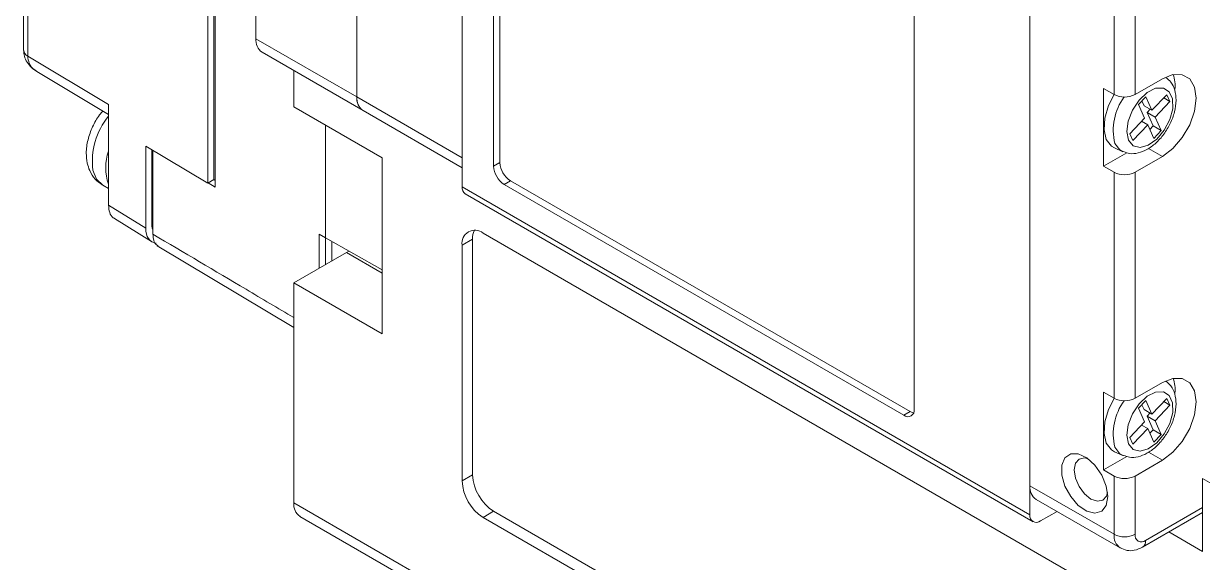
# Paper-space layout '시트1-ENG' of a CAD drawing. Header units: inches. Extents: x 0.2 to 16.3, y 0.2 to 11.5.
# Drawn here: x 11.753 to 12.534, y 9.923 to 10.28 of the extents above; entities that cross this region are included whole.
import ezdxf

# ---------------------------------------------------------------- set-up
doc = ezdxf.new("R2010")
doc.units = ezdxf.units.IN
doc.header["$MEASUREMENT"] = 0

psp = doc.layouts.new('시트1-ENG')

# ---------------------------------------------------------------- linework, layer by layer
at = {"color": 7, "linetype": 'Continuous', "lineweight": 18}
for p, q in [((11.97412, 10.5685), (11.97412, 10.23095)), ((11.97412, 10.23095), (11.97412, 10.52831)), ((12.04372, 10.52832), (12.04372, 10.19077)), ((12.04372, 10.52832), (12.04372, 10.17149)), ((12.0646, 10.48251), (12.0646, 10.18515)), ((12.06877, 10.48492), (12.06877, 10.18756)), ((11.87537, 10.17395), (11.87537, 10.41485)), ((11.87947, 10.17631), (11.87947, 10.4124)), ((11.88037, 10.41188), (11.88037, 10.17121)), ((12.41954, 10.36762), (12.41954, 9.97382)), ((11.7535, 10.34487), (11.7535, 10.26195)), ((11.75626, 10.34087), (11.75626, 10.25801)), ((11.90731, 10.32176), (11.90731, 10.26952)), ((12.34299, 10.3218), (12.34299, 10.02444)), ((12.41954, 10.31136), (12.41954, 9.95453)), ((12.47522, 10.23261), (12.47522, 10.30792)), ((12.48914, 10.30792), (12.48914, 10.23261)), ((11.90731, 10.26952), (11.97412, 10.23095)), ((11.91139, 10.26051), (11.9782, 10.22194)), ((11.75626, 10.25801), (11.80972, 10.22605)), ((11.76227, 10.24784), (11.80972, 10.21947)), ((11.93236, 10.22451), (11.93236, 10.2484)), ((12.50955, 10.24405), (12.50939, 10.24417)), ((12.46826, 10.23662), (12.47522, 10.23261)), ((12.46826, 10.18519), (12.46826, 10.23662)), ((12.50724, 10.24305), (12.48914, 10.23261)), ((11.97412, 10.23095), (12.04372, 10.19077)), ((12.49626, 10.2311), (12.49138, 10.22594)), ((12.49502, 10.2252), (12.49362, 10.22831)), ((12.50031, 10.22215), (12.49626, 10.2311)), ((12.51009, 10.23247), (12.50031, 10.22215)), ((12.50806, 10.23034), (12.51211, 10.228)), ((12.51211, 10.228), (12.51009, 10.23247)), ((11.80972, 10.22605), (11.80972, 10.15941)), ((11.99082, 10.19076), (11.93236, 10.22451)), ((11.9782, 10.22194), (12.04372, 10.18412)), ((12.49138, 10.22594), (12.49543, 10.21699)), ((12.49502, 10.2252), (12.50031, 10.22215)), ((12.49705, 10.22073), (12.49907, 10.22287)), ((12.5011, 10.21179), (12.49705, 10.22073)), ((12.49705, 10.22073), (12.50234, 10.21768)), ((12.50234, 10.21768), (12.51211, 10.228)), ((12.49543, 10.21699), (12.48566, 10.20667)), ((12.49341, 10.21485), (12.49745, 10.21252)), ((12.50639, 10.20873), (12.50234, 10.21768)), ((11.95324, 10.13775), (11.95324, 10.21246)), ((12.48566, 10.20667), (12.48768, 10.2022)), ((12.48768, 10.2022), (12.49745, 10.21252)), ((12.49745, 10.21252), (12.50151, 10.20357)), ((12.49886, 10.20942), (12.5011, 10.21179)), ((12.5011, 10.21179), (12.50639, 10.20873)), ((12.50151, 10.20357), (12.50639, 10.20873)), ((11.83434, 10.19847), (11.87537, 10.17395)), ((11.83434, 10.14419), (11.83434, 10.19847)), ((12.47548, 10.19721), (12.48108, 10.19473)), ((11.83844, 10.14647), (11.83844, 10.19602)), ((11.83912, 10.19561), (11.83936, 10.19547)), ((11.83912, 10.19561), (11.83912, 10.14016)), ((11.83912, 10.19561), (11.83912, 10.19561)), ((11.99082, 10.19076), (11.99082, 10.07423)), ((12.46826, 10.18519), (12.48372, 10.19412)), ((12.48914, 10.18117), (12.50724, 10.19162)), ((12.0646, 10.18515), (12.06877, 10.18756)), ((12.47522, 10.18117), (12.46826, 10.18519)), ((11.87537, 10.17395), (11.87947, 10.17631)), ((11.87556, 10.17406), (11.88037, 10.17121)), ((11.88037, 10.17579), (11.87947, 10.17631)), ((12.07573, 10.17551), (12.07156, 10.1731)), ((12.07573, 10.17551), (12.3402, 10.02283)), ((12.47522, 10.03169), (12.47522, 10.18117)), ((12.48914, 10.18117), (12.48914, 10.03169)), ((11.80587, 10.17255), (11.80972, 10.17033)), ((12.04372, 10.17149), (12.41954, 9.95453)), ((12.04576, 10.16698), (12.42158, 9.95002)), ((12.07156, 10.1731), (12.33603, 10.02042)), ((11.80972, 10.15941), (11.83434, 10.14419)), ((11.81357, 10.15053), (11.83824, 10.13528)), ((11.94912, 10.14019), (11.95324, 10.13775)), ((11.94912, 10.11765), (11.94912, 10.14019)), ((11.95324, 10.13775), (11.99082, 10.11657)), ((11.95324, 10.13775), (11.95324, 10.12003)), ((11.95742, 10.12244), (11.95742, 10.13539)), ((12.05068, 10.13692), (12.04372, 10.1329)), ((12.05068, 10.13692), (12.05068, 9.981)), ((12.47104, 9.90228), (12.05764, 10.14094)), ((11.84195, 10.13256), (11.93236, 10.07854)), ((11.93236, 10.10797), (11.96716, 10.12806)), ((11.96716, 10.12806), (11.96869, 10.12904)), ((12.04372, 10.1329), (12.04372, 9.97699)), ((11.93236, 10.10797), (11.93236, 9.96251)), ((11.99082, 10.07423), (11.93236, 10.10797)), ((12.50724, 10.04213), (12.48914, 10.03169)), ((12.50955, 10.04313), (12.50939, 10.04325)), ((12.46826, 10.0357), (12.47522, 10.03169)), ((12.46826, 9.98427), (12.46826, 10.0357)), ((12.49626, 10.03018), (12.49138, 10.02501)), ((12.49502, 10.02428), (12.49362, 10.02738)), ((12.50031, 10.02123), (12.49626, 10.03018)), ((12.51009, 10.03155), (12.50031, 10.02123)), ((12.50234, 10.01676), (12.51211, 10.02708)), ((12.50806, 10.02942), (12.51211, 10.02708)), ((12.51211, 10.02708), (12.51009, 10.03155)), ((12.33603, 10.02042), (12.3402, 10.02283)), ((12.49138, 10.02501), (12.49543, 10.01607)), ((12.49502, 10.02428), (12.50031, 10.02123)), ((12.49705, 10.01981), (12.49907, 10.02195)), ((12.5011, 10.01087), (12.49705, 10.01981)), ((12.49705, 10.01981), (12.50234, 10.01676)), ((12.49543, 10.01607), (12.48566, 10.00575)), ((12.48768, 10.00128), (12.49745, 10.0116)), ((12.49341, 10.01393), (12.49745, 10.0116)), ((12.49745, 10.0116), (12.50151, 10.00265)), ((12.49886, 10.0085), (12.5011, 10.01087)), ((12.5011, 10.01087), (12.50639, 10.00781)), ((12.50639, 10.00781), (12.50234, 10.01676)), ((12.48566, 10.00575), (12.48768, 10.00128)), ((12.50151, 10.00265), (12.50639, 10.00781)), ((12.47548, 9.99629), (12.48108, 9.99381)), ((12.46826, 9.98427), (12.48372, 9.99319)), ((12.48914, 9.98025), (12.50724, 9.9907)), ((12.04372, 9.97699), (12.05068, 9.981)), ((12.47522, 9.98025), (12.46826, 9.98427)), ((12.47522, 9.94167), (12.47522, 9.98025)), ((12.48914, 9.98025), (12.48914, 9.94167)), ((13.06401, 9.67249), (12.53368, 9.97864)), ((12.53368, 9.93042), (12.53368, 9.97864)), ((12.41954, 9.97382), (12.47522, 9.94167)), ((12.42362, 9.9648), (12.4793, 9.93266)), ((11.93236, 9.96251), (13.23661, 9.20958)), ((12.0646, 9.95689), (12.05764, 9.95288)), ((12.0646, 9.95689), (12.478, 9.71824)), ((12.4265, 9.95051), (12.43744, 9.95682)), ((12.49406, 9.93315), (12.53368, 9.95602)), ((11.93644, 9.9535), (13.24069, 9.20057)), ((12.05764, 9.95288), (12.47104, 9.71422)), ((12.51151, 9.94322), (12.53368, 9.93042))]:
    psp.add_line(p, q, dxfattribs=at)
at = {"color": 8, "linetype": 'Continuous', "lineweight": 18}
for p, q in [((12.49799, 10.19696), (12.50724, 10.19162)), ((11.83912, 10.14608), (11.83844, 10.14647)), ((11.99082, 10.1144), (11.96716, 10.12806)), ((12.49799, 9.99603), (12.50724, 9.9907)), ((12.4961, 9.93765), (12.53368, 9.95935))]:
    psp.add_line(p, q, dxfattribs=at)
at = {"color": 7, "linetype": 'Continuous', "lineweight": 18, "flags": 128}
for points in [[(12.50724, 10.19162), (12.51412, 10.19685), (12.52033, 10.20409), (12.52525, 10.21262), (12.52842, 10.22161), (12.52951, 10.23019), (12.52842, 10.23751), (12.52525, 10.24285), (12.52033, 10.2457), (12.51412, 10.24577), (12.50724, 10.24305)], [(12.48473, 10.20239), (12.48781, 10.19872), (12.49238, 10.19756), (12.49783, 10.19908), (12.50342, 10.20306), (12.5084, 10.20897), (12.51209, 10.216), (12.514, 10.22322), (12.51387, 10.22964), (12.51172, 10.2344), (12.50783, 10.23686), (12.50273, 10.23668), (12.49711, 10.23388), (12.49174, 10.22885), (12.48732, 10.22227), (12.48447, 10.21502), (12.48357, 10.20808), (12.48473, 10.20239)], [(12.47526, 10.23258), (12.47154, 10.22524), (12.46907, 10.21693), (12.46857, 10.2092), (12.47008, 10.20283), (12.47345, 10.19842), (12.47548, 10.19721)], [(12.50724, 9.9907), (12.51412, 9.99593), (12.52033, 10.00316), (12.52525, 10.0117), (12.52842, 10.02069), (12.52951, 10.02927), (12.52842, 10.03659), (12.52525, 10.04193), (12.52033, 10.04478), (12.51412, 10.04485), (12.50724, 10.04213)], [(12.48473, 10.00147), (12.48781, 9.9978), (12.49238, 9.99664), (12.49783, 9.99816), (12.50342, 10.00214), (12.5084, 10.00805), (12.51209, 10.01508), (12.514, 10.0223), (12.51387, 10.02872), (12.51172, 10.03348), (12.50783, 10.03594), (12.50273, 10.03576), (12.49711, 10.03296), (12.49174, 10.02793), (12.48732, 10.02135), (12.48447, 10.0141), (12.48357, 10.00716), (12.48473, 10.00147)], [(12.47522, 10.03159), (12.47154, 10.02432), (12.46907, 10.01601), (12.46857, 10.00828), (12.47008, 10.00191), (12.47345, 9.9975), (12.47548, 9.99629)], [(12.3402, 10.02283), (12.34156, 10.0222), (12.34257, 10.02194)], [(12.47104, 9.96659), (12.47001, 9.9608), (12.46705, 9.95698), (12.46256, 9.95566), (12.45715, 9.957), (12.45154, 9.96084), (12.44651, 9.96664), (12.44272, 9.97363), (12.44068, 9.98087), (12.44068, 9.98736), (12.44272, 9.99225), (12.44651, 9.99486), (12.45154, 9.99485), (12.45715, 9.99222), (12.46256, 9.98731), (12.46705, 9.98081), (12.47001, 9.97357), (12.47104, 9.96659)], [(12.45799, 9.99161), (12.45565, 9.99218), (12.45204, 9.99147), (12.44962, 9.9887), (12.44877, 9.98426), (12.44962, 9.97885), (12.45204, 9.97329), (12.45565, 9.96842), (12.45991, 9.96498), (12.46417, 9.9635), (12.46778, 9.9642), (12.4702, 9.96698), (12.47088, 9.96929)]]:
    psp.add_lwpolyline(points, dxfattribs=at)
at = {"color": 8, "linetype": 'Continuous', "lineweight": 18, "flags": 128}
for points in [[(12.4813, 10.19464), (12.4791, 10.19591), (12.4758, 10.20022)], [(11.79932, 10.18256), (11.80177, 10.17649), (11.80587, 10.17255)], [(12.4813, 9.99372), (12.4791, 9.99499), (12.4758, 9.9993)]]:
    psp.add_lwpolyline(points, dxfattribs=at)
at = {"color": 7, "linetype": 'Continuous', "lineweight": 18}
for centre, radius, start, end in [((11.91695, 10.26846), 0.0097, 173.70115, 234.98667), ((12.49163, 10.23829), 0.02399, 354.58107, 18.30709), ((11.98349, 10.22976), 0.00944, 172.74417, 235.94365), ((11.98377, 10.22989), 0.0097, 173.70115, 234.98667), ((12.48218, 10.24604), 0.01513, 242.60967, 297.39033), ((11.84068, 10.18422), 0.03285, 160.46747, 199.53253), ((12.07971, 10.18584), 0.01513, 182.60548, 237.39452), ((12.08388, 10.18825), 0.01513, 182.60548, 237.39452), ((12.48218, 10.1946), 0.01513, 242.60967, 297.39033), ((12.04854, 10.17095), 0.00485, 173.70115, 234.98667), ((12.0522, 10.13428), 0.0086, 50.79671, 189.21404), ((12.06322, 10.13738), 0.01255, 154.29191, 182.10457), ((12.49163, 10.03737), 0.02399, 354.58107, 18.30709), ((12.48218, 10.04512), 0.01513, 242.60967, 297.39033), ((12.33874, 10.02375), 0.0043, 230.79671, 9.21404), ((12.0809, 9.98238), 0.03025, 182.60548, 237.39452), ((12.48218, 9.99368), 0.01513, 242.60967, 297.39033), ((12.07394, 9.97836), 0.03025, 182.60548, 237.39452), ((12.42919, 9.97275), 0.0097, 173.70115, 234.98667), ((11.94201, 9.96144), 0.0097, 173.70115, 234.98667), ((12.42379, 9.95384), 0.0043, 170.78596, 309.20329), ((12.48218, 9.95511), 0.01513, 242.60967, 297.39033), ((12.49338, 9.94098), 0.0043, 170.78596, 309.20329)]:
    psp.add_arc(centre, radius, start, end, dxfattribs=at)
at = {"color": 8, "linetype": 'Continuous', "lineweight": 18}
for centre, radius, start, end in [((11.75835, 10.26241), 0.00487, 185.36197, 244.61207), ((12.51112, 10.20916), 0.03643, 143.27461, 194.2032), ((11.84684, 10.188), 0.04784, 140.90061, 186.53007), ((12.51112, 10.00824), 0.03643, 143.27461, 194.2032), ((12.48486, 9.94061), 0.0097, 173.6892, 235.11735), ((12.49142, 9.93706), 0.00472, 304.02853, 7.25862)]:
    psp.add_arc(centre, radius, start, end, dxfattribs=at)
at = {"color": 7, "linetype": 'Continuous', "lineweight": 18}
psp.add_ellipse((11.84826, 10.15223), major_axis=(0.00984, 0.01705), ratio=0.577206, start_param=2.356266, end_param=3.390361, dxfattribs=at)
for points, knots in [([(11.75356, 10.26177), (11.75365, 10.2605), (11.75385, 10.25773), (11.75569, 10.25387), (11.75851, 10.25038), (11.761, 10.2487), (11.76225, 10.24785)], [0, 0, 0, 0, 0.2212657, 0.479283, 0.7396894, 1, 1, 1, 1]), ([(12.48149, 10.19482), (12.48279, 10.19431), (12.48585, 10.19311), (12.49127, 10.19371), (12.49716, 10.19599), (12.503, 10.20024), (12.50835, 10.2062), (12.51265, 10.21338), (12.51549, 10.22114), (12.51654, 10.2287), (12.51569, 10.23535), (12.5134, 10.24067), (12.51072, 10.2429), (12.50953, 10.24387)], [0, 0, 0, 0, 0.063277, 0.148856, 0.239052, 0.337007, 0.438459, 0.539897, 0.64205, 0.746117, 0.842087, 0.930549, 1, 1, 1, 1]), ([(11.80603, 10.22168), (11.80526, 10.22082), (11.8025, 10.21776), (11.79895, 10.21123), (11.79583, 10.20266), (11.79461, 10.19443), (11.79533, 10.18942), (11.79564, 10.18722)], [0, 0, 0, 0, 0.091685, 0.325909, 0.563596, 0.808814, 1, 1, 1, 1]), ([(11.79564, 10.18722), (11.79611, 10.18554), (11.79719, 10.1817), (11.80043, 10.17649), (11.80391, 10.17401), (11.80555, 10.17283)], [0, 0, 0, 0, 0.291362, 0.664866, 1, 1, 1, 1]), ([(11.80972, 10.15941), (11.80988, 10.15769), (11.81021, 10.15429), (11.81186, 10.1514), (11.81337, 10.15083), (11.81368, 10.15071)], [0, 0, 0, 0, 0.4501153, 0.8894192, 1, 1, 1, 1]), ([(11.83912, 10.14315), (11.83896, 10.14346), (11.83848, 10.14436), (11.83846, 10.14564), (11.83844, 10.14647)], [0, 0, 0, 0, 0.3515621, 1, 1, 1, 1]), ([(11.8428, 10.13232), (11.84217, 10.13269), (11.84055, 10.13364), (11.83935, 10.13656), (11.83919, 10.13913), (11.83912, 10.14016)], [0, 0, 0, 0, 0.277214, 0.713182, 1, 1, 1, 1]), ([(12.48149, 9.9939), (12.48279, 9.99339), (12.48585, 9.99219), (12.49127, 9.99279), (12.49716, 9.99507), (12.503, 9.99932), (12.50835, 10.00528), (12.51265, 10.01246), (12.51549, 10.02022), (12.51654, 10.02778), (12.51569, 10.03443), (12.5134, 10.03975), (12.51072, 10.04197), (12.50953, 10.04295)], [0, 0, 0, 0, 0.063277, 0.148856, 0.239052, 0.337007, 0.438459, 0.539897, 0.64205, 0.746117, 0.842087, 0.930549, 1, 1, 1, 1]), ([(12.47937, 9.93276), (12.4808, 9.93208), (12.48372, 9.93068), (12.48903, 9.93084), (12.49228, 9.93233), (12.49406, 9.93315)], [0, 0, 0, 0, 0.306327, 0.620555, 1, 1, 1, 1])]:
    psp.add_open_spline(points, degree=3, knots=knots, dxfattribs=at)
at = {"color": 8, "linetype": 'Continuous', "lineweight": 18}
for points, knots in [([(11.75626, 10.25801), (11.75647, 10.25635), (11.75691, 10.25296), (11.75948, 10.24962), (11.76167, 10.2483), (11.76232, 10.24791)], [0, 0, 0, 0, 0.398707, 0.820945, 1, 1, 1, 1]), ([(11.83912, 10.14016), (11.85966, 10.12803), (11.89074, 10.10969), (11.92182, 10.09126), (11.93236, 10.08501)], [0, 0, 0, 0, 0.660631, 1, 1, 1, 1])]:
    psp.add_open_spline(points, degree=3, knots=knots, dxfattribs=at)

doc.saveas('drawing.dxf')
